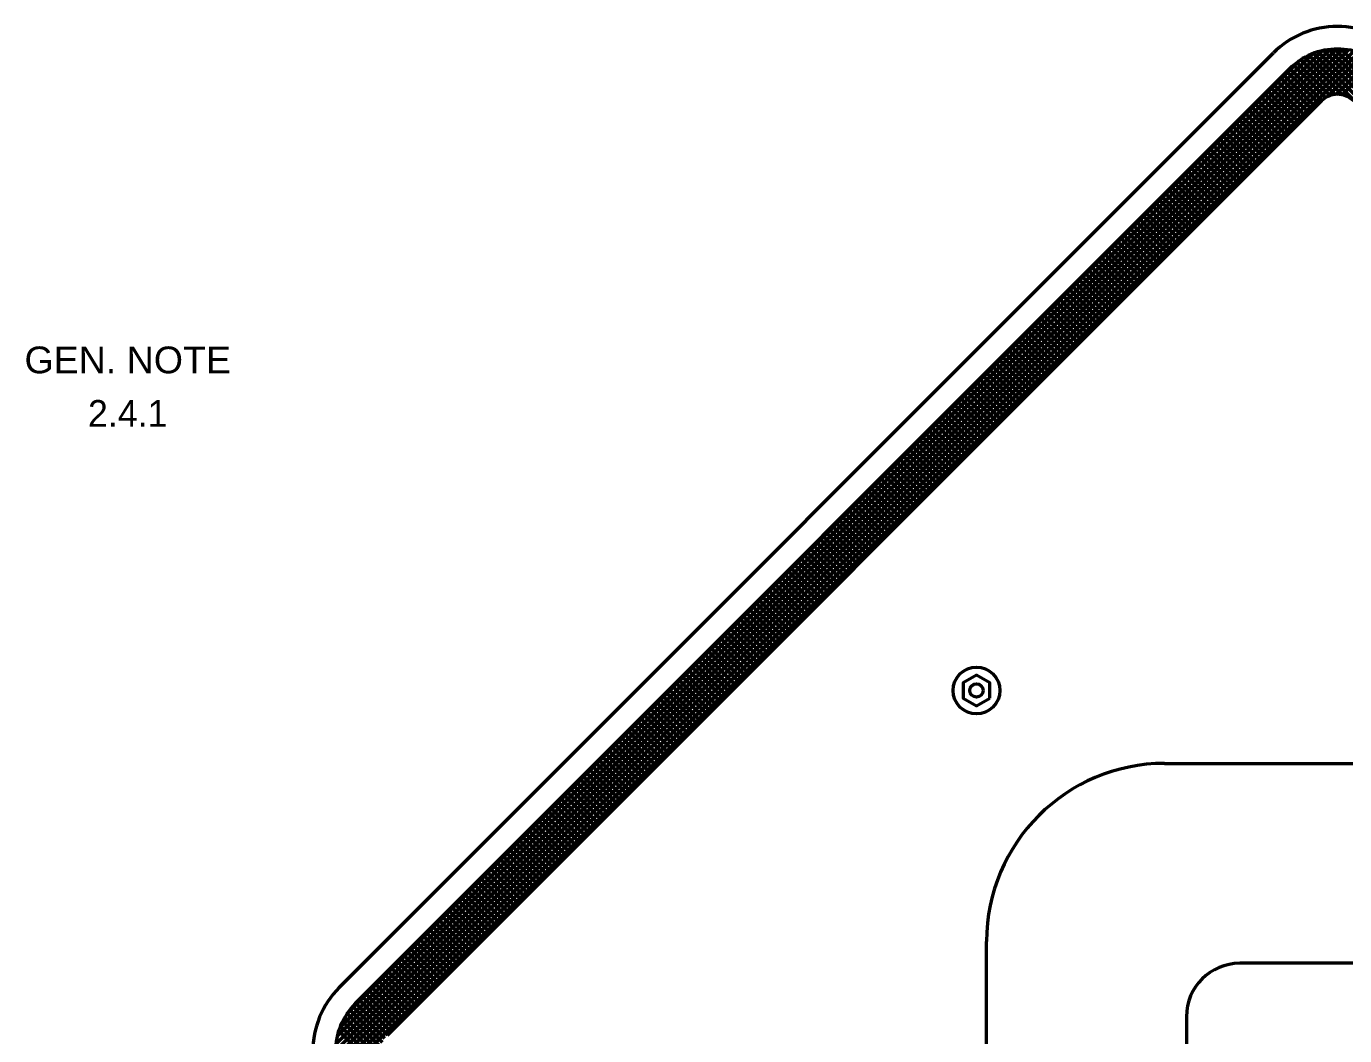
# Model space of a CAD drawing. Extents: x -50 to 630, y -382 to 58.
# Drawn here: x 166.6 to 265.2, y -105.1 to -29.6 of the extents above; entities that cross this region are included whole.
import ezdxf
from ezdxf.enums import TextEntityAlignment as Align

# ---------------------------------------------------------------- set-up
doc = ezdxf.new("R2010")
doc.units = 0
doc.header["$LTSCALE"] = 0.8
doc.layers.add('1', color=7, linetype='Continuous', lineweight=53)

msp = doc.modelspace()

# ---------------------------------------------------------------- linework, layer by layer
at = {"layer": '1'}
for p, q in [((189.7054, -106.2087), (264.6032, -31.3109)), ((189.7198, -106.6729), (265.064, -31.3288)), ((189.7358, -105.6997), (264.0917, -31.3438)), ((189.7712, -107.1002), (265.4898, -31.3817)), ((189.8356, -105.1214), (263.5159, -31.4412)), ((189.8546, -107.4955), (265.8863, -31.4637)), ((339.4042, -107.6981), (263.2248, -31.5188)), ((339.5012, -107.3166), (263.6072, -31.4224)), ((339.5717, -106.9082), (264.0168, -31.3534)), ((339.6066, -106.4646), (264.4582, -31.3162)), ((339.6015, -105.9808), (264.9378, -31.3172)), ((189.9628, -107.866), (266.2572, -31.5715)), ((189.9922, -101.4787), (259.8711, -31.5998)), ((190.0481, -104.4303), (262.8243, -31.6542)), ((190.0929, -108.2143), (266.6059, -31.7016)), ((190.5736, -103.4262), (261.8245, -32.1752)), ((263.7784, -34.9439), (261.3626, -32.5282)), ((264.1023, -34.7892), (261.6287, -32.3158)), ((264.4937, -34.702), (261.9116, -32.12)), ((265.0032, -34.7329), (262.2114, -31.9411)), ((339.1427, -108.3937), (262.5292, -31.7802)), ((339.2839, -108.0563), (262.8664, -31.639)), ((263.9208, -34.8652), (266.9338, -31.852)), ((264.5651, -34.6994), (267.2432, -32.0213)), ((265.0089, -34.7342), (267.5351, -32.2081)), ((261.0676, -32.7963), (191.1887, -102.6752)), ((262.7848, -35.8652), (260.3918, -33.4719)), ((263.0244, -35.6257), (260.6312, -33.2327)), ((263.2636, -35.3865), (260.8705, -32.9935)), ((263.5042, -35.1482), (261.1107, -32.7549)), ((261.8277, -36.8223), (259.4348, -34.4292)), ((262.067, -36.5831), (259.6739, -34.1899)), ((262.3064, -36.3437), (259.9133, -33.9506)), ((262.5457, -36.1043), (260.1527, -33.7113)), ((263.4608, -35.1894), (193.5818, -105.0682)), ((260.8705, -37.7796), (258.4774, -35.3865)), ((261.1098, -37.5403), (258.7167, -35.1472)), ((261.349, -37.3011), (258.9559, -34.9078)), ((261.5885, -37.0616), (259.1954, -34.6686)), ((263.4608, -35.1895), (263.4608, -35.1894)), ((259.9133, -38.7367), (257.5202, -36.3437)), ((260.1527, -38.4975), (257.7596, -36.1043)), ((260.3918, -38.2582), (257.9987, -35.8652)), ((260.6312, -38.0187), (258.2381, -35.6257)), ((258.9559, -39.6941), (256.5629, -37.3011)), ((259.1954, -39.4547), (256.8023, -37.0616)), ((259.4348, -39.2154), (257.0416, -36.8223)), ((259.6739, -38.9761), (257.2808, -36.5831)), ((257.9987, -40.6513), (255.6057, -38.2582)), ((258.2381, -40.412), (255.8449, -38.019)), ((258.4774, -40.1727), (256.0843, -37.7796)), ((258.7167, -39.9334), (256.3236, -37.5403)), ((257.0416, -41.6085), (254.6484, -39.2154)), ((257.2808, -41.3693), (254.8878, -38.9761)), ((257.5201, -41.13), (255.127, -38.7369)), ((257.7596, -40.8905), (255.3663, -38.4975)), ((255.8449, -42.8052), (253.4519, -40.412)), ((256.0842, -42.5658), (253.6911, -40.1728)), ((256.3236, -42.3264), (253.9306, -39.9334)), ((256.5629, -42.0872), (254.1698, -39.6941)), ((256.8022, -41.8479), (254.4091, -39.4548)), ((254.8878, -43.7623), (252.4946, -41.3693)), ((255.127, -43.5231), (252.7339, -41.13)), ((255.3662, -43.2837), (252.9732, -40.8907)), ((255.6057, -43.0443), (253.2126, -40.6513)), ((253.9306, -44.7196), (251.5374, -42.3264)), ((254.1698, -44.4802), (251.7767, -42.0872)), ((254.4091, -44.2409), (252.016, -41.8479)), ((254.6484, -44.0017), (252.2554, -41.6085)), ((252.9732, -45.6769), (250.5802, -43.2837)), ((253.2126, -45.4376), (250.8194, -43.0443)), ((253.4519, -45.1982), (251.0588, -42.8052)), ((253.6911, -44.9589), (251.2982, -42.5658)), ((252.016, -46.634), (249.6228, -44.2409)), ((252.2552, -46.3948), (249.8622, -44.0018)), ((252.4946, -46.1556), (250.1015, -43.7623)), ((252.7339, -45.9161), (250.3407, -43.5231)), ((251.0588, -47.5913), (248.6657, -45.1982)), ((251.2982, -47.3519), (248.9049, -44.9589)), ((251.5373, -47.1127), (249.1443, -44.7197)), ((251.7767, -46.8733), (249.3836, -44.4802)), ((250.1014, -48.5486), (247.7084, -46.1557)), ((250.3407, -48.3093), (247.9477, -45.9161)), ((250.5802, -48.0699), (248.1869, -45.6769)), ((250.8193, -47.8308), (248.4263, -45.4377)), ((249.1443, -49.5057), (246.751, -47.1127)), ((249.3834, -49.2666), (246.9905, -46.8735)), ((249.6228, -49.0272), (247.2297, -46.634)), ((249.8622, -48.7879), (247.469, -46.3948)), ((247.9477, -50.7023), (245.5547, -48.3093)), ((248.1869, -50.4632), (245.7939, -48.0699)), ((248.4263, -50.2237), (246.0332, -47.8308)), ((248.6656, -49.9845), (246.2726, -47.5914)), ((248.9049, -49.7452), (246.5118, -47.3519)), ((246.9905, -51.6597), (244.5973, -49.2666)), ((247.2297, -51.4203), (244.8367, -49.0272)), ((247.469, -51.181), (245.076, -48.7879)), ((247.7084, -50.9417), (245.3152, -48.5486)), ((246.0332, -52.6169), (243.6402, -50.2237)), ((246.2726, -52.3776), (243.8792, -49.9845)), ((246.5118, -52.1382), (244.1188, -49.7452)), ((246.751, -51.899), (244.358, -49.5057)), ((245.076, -53.5741), (242.6828, -51.181)), ((245.3152, -53.3348), (242.9222, -50.9417)), ((245.5546, -53.0956), (243.1614, -50.7024)), ((245.7939, -52.8561), (243.4008, -50.4632)), ((244.1187, -54.5314), (241.7255, -52.1383)), ((244.358, -54.2921), (241.9649, -51.899)), ((244.5973, -54.0528), (242.2042, -51.6597)), ((244.8367, -53.8135), (242.4435, -51.4204)), ((243.1614, -55.4886), (240.7684, -53.0956)), ((243.4007, -55.2493), (241.0076, -52.8562)), ((243.6402, -55.0099), (241.247, -52.6169)), ((243.8792, -54.7707), (241.4862, -52.3776)), ((242.2042, -56.4458), (239.8112, -54.0528)), ((242.4435, -56.2066), (240.0504, -53.8135)), ((242.6827, -55.9673), (240.2897, -53.5742)), ((242.9222, -55.7279), (240.529, -53.3348)), ((241.247, -57.403), (238.8539, -55.0099)), ((241.4862, -57.1638), (239.0932, -54.7707)), ((241.7255, -56.9246), (239.3325, -54.5314)), ((241.9649, -56.6852), (239.5718, -54.2921)), ((240.0504, -58.5997), (237.6573, -56.2066)), ((240.2897, -58.3603), (237.8966, -55.9673)), ((240.529, -58.121), (238.1361, -55.7279)), ((240.7684, -57.8817), (238.3752, -55.4886)), ((241.0076, -57.6425), (238.6145, -55.2493)), ((239.0932, -59.5569), (236.7001, -57.1638)), ((239.3325, -59.3177), (236.9393, -56.9246)), ((239.5717, -59.0783), (237.1787, -56.6852)), ((239.8112, -58.8389), (237.4181, -56.4458)), ((238.1358, -60.5142), (235.7428, -58.1211)), ((238.3752, -60.2748), (235.9822, -57.8817)), ((238.6145, -60.0356), (236.2213, -57.6425)), ((238.8538, -59.7963), (236.4607, -57.4032)), ((237.1787, -61.4714), (234.7856, -59.0783)), ((237.4179, -61.2322), (235.0248, -58.839)), ((237.6573, -60.9928), (235.2643, -58.5997)), ((237.8966, -60.7535), (235.5036, -58.3603)), ((236.2213, -62.4287), (233.8284, -60.0356)), ((236.4607, -62.1894), (234.0676, -59.7963)), ((236.7, -61.9501), (234.3068, -59.557)), ((236.9393, -61.7107), (234.5463, -59.3177)), ((235.2643, -63.3857), (232.8711, -60.9928)), ((235.5036, -63.1465), (233.1105, -60.7535)), ((235.7428, -62.9074), (233.3497, -60.5142)), ((235.9822, -62.6677), (233.5889, -60.2748)), ((234.3068, -64.3432), (231.9138, -61.9501)), ((234.5463, -64.1037), (232.1532, -61.7107)), ((234.7856, -63.8645), (232.3925, -61.4714)), ((235.0248, -63.6252), (232.6317, -61.2322)), ((233.3497, -65.3003), (230.9566, -62.9074)), ((233.5889, -65.0612), (231.1959, -62.668)), ((233.8284, -64.8217), (231.4352, -62.4287)), ((234.0676, -64.5825), (231.6746, -62.1894)), ((232.3925, -66.2577), (229.9993, -63.8645)), ((232.6317, -66.0182), (230.2387, -63.6252)), ((232.871, -65.7791), (230.4779, -63.386)), ((233.1105, -65.5397), (230.7172, -63.1465)), ((231.1959, -67.4542), (228.8028, -65.0612)), ((231.4351, -67.215), (229.0421, -64.8218)), ((231.6746, -66.9755), (229.2814, -64.5825)), ((231.9138, -66.7362), (229.5207, -64.3432)), ((232.1531, -66.497), (229.76, -64.1038)), ((230.2387, -68.4114), (227.8455, -66.0182)), ((230.4779, -68.1722), (228.0847, -65.7791)), ((230.7172, -67.9328), (228.3242, -65.5398)), ((230.9566, -67.6935), (228.5634, -65.3003)), ((229.2814, -69.3687), (226.8884, -66.9755)), ((229.5207, -69.1293), (227.1276, -66.7362)), ((229.76, -68.89), (227.3669, -66.497)), ((229.9993, -68.6507), (227.6063, -66.2577)), ((228.3242, -70.3259), (225.931, -67.9328)), ((228.5634, -70.0866), (226.1704, -67.6935)), ((228.8028, -69.8473), (226.4096, -67.4542)), ((229.0421, -69.6079), (226.649, -67.215)), ((227.3669, -71.2831), (224.9737, -68.89)), ((227.6062, -71.0439), (225.2131, -68.6508)), ((227.8455, -70.8046), (225.4524, -68.4114)), ((228.0847, -70.5652), (225.6917, -68.1722)), ((226.4096, -72.2404), (224.0167, -69.8473)), ((226.649, -72.0011), (224.2558, -69.6079)), ((226.8883, -71.7617), (224.4952, -69.3687)), ((227.1276, -71.5224), (224.7346, -69.1293)), ((225.4523, -73.1977), (223.0593, -70.8047)), ((225.6917, -72.9583), (223.2987, -70.5652)), ((225.931, -72.7191), (223.5379, -70.3259)), ((226.1703, -72.4797), (223.7772, -70.0867)), ((224.4952, -74.1548), (222.1019, -71.7617)), ((224.7344, -73.9157), (222.3413, -71.5226)), ((224.9737, -73.6763), (222.5807, -71.2831)), ((225.2131, -73.437), (222.8199, -71.0439)), ((223.2987, -75.3515), (220.9056, -72.9583)), ((223.5379, -75.1122), (221.1447, -72.7191)), ((223.7772, -74.8728), (221.3842, -72.4797)), ((224.0167, -74.6336), (221.6235, -72.2404)), ((224.2558, -74.3942), (221.8628, -72.0011)), ((222.3413, -76.3088), (219.9482, -73.9157)), ((222.5807, -76.0694), (220.1876, -73.6763)), ((222.8199, -75.8301), (220.4268, -73.437)), ((223.0593, -75.5907), (220.6662, -73.1977)), ((221.3842, -77.2659), (218.991, -74.8728)), ((221.6234, -77.0267), (219.2302, -74.6336)), ((221.8628, -76.7873), (219.4697, -74.3942)), ((222.1019, -76.5481), (219.7089, -74.1548)), ((220.4268, -78.2232), (218.0338, -75.8301)), ((220.6662, -77.9839), (218.273, -75.5907)), ((220.9055, -77.7446), (218.5123, -75.3516)), ((221.1447, -77.5053), (218.7518, -75.1122)), ((219.4695, -79.1805), (217.0765, -76.7874)), ((219.7089, -78.9412), (217.3158, -76.5481)), ((219.9482, -78.7019), (217.5551, -76.3088)), ((220.1875, -78.4625), (217.7944, -76.0695)), ((218.5123, -80.1377), (216.1192, -77.7446)), ((218.7517, -79.8983), (216.3585, -77.5053)), ((218.991, -79.6591), (216.598, -77.2659)), ((219.2302, -79.4197), (216.8371, -77.0267)), ((217.5551, -81.0949), (215.1621, -78.7019)), ((217.7944, -80.8557), (215.4013, -78.4625)), ((218.0337, -80.6163), (215.6406, -78.2232)), ((218.273, -80.377), (215.88, -77.9839)), ((216.598, -82.052), (214.2048, -79.6591)), ((216.8371, -81.8129), (214.4442, -79.4197)), ((217.0765, -81.5737), (214.6833, -79.1805)), ((217.3158, -81.3342), (214.9227, -78.9412)), ((215.4013, -83.2488), (213.0083, -80.8557)), ((215.6406, -83.0095), (213.2475, -80.6163)), ((215.88, -82.77), (213.4869, -80.377)), ((216.1192, -82.5308), (213.7262, -80.1377)), ((216.3585, -82.2917), (213.9653, -79.8983)), ((214.4442, -84.2059), (212.051, -81.8129)), ((214.6833, -83.9667), (212.2903, -81.5737)), ((214.9227, -83.7274), (212.5296, -81.3343)), ((215.1621, -83.488), (212.769, -81.0949)), ((213.4868, -85.1634), (211.0937, -82.7701)), ((213.7262, -84.9238), (211.3331, -82.5308)), ((213.9653, -84.6847), (211.5723, -82.2917)), ((214.2047, -84.4454), (211.8116, -82.0522)), ((212.5296, -86.1205), (210.1365, -83.7274)), ((212.7688, -85.8812), (210.3757, -83.4881)), ((213.0083, -85.6418), (210.6152, -83.2488)), ((213.2475, -85.4025), (210.8545, -83.0095)), ((211.5723, -87.0777), (209.1792, -84.6847)), ((211.8116, -86.8385), (209.4186, -84.4454)), ((212.0508, -86.5992), (209.6577, -84.206)), ((212.2903, -86.3597), (209.8972, -83.9667)), ((210.6152, -88.0348), (208.2221, -85.6418)), ((210.8545, -87.7957), (208.4614, -85.4025)), ((211.0937, -87.5564), (208.7006, -85.1634)), ((211.3331, -87.3169), (208.9399, -84.9238)), ((209.6577, -88.9922), (207.2647, -86.5992)), ((209.8972, -88.7528), (207.5041, -86.3597)), ((210.1365, -88.5136), (207.7434, -86.1205)), ((210.3757, -88.2742), (207.9827, -85.8812)), ((208.7006, -89.9495), (206.3075, -87.5564)), ((208.9399, -89.7102), (206.5468, -87.3172)), ((209.1792, -89.4708), (206.7862, -87.0777)), ((209.4186, -89.2316), (207.0254, -86.8385)), ((207.7434, -90.9067), (205.3502, -88.5136)), ((207.9827, -90.6674), (205.5897, -88.2742)), ((208.2219, -90.4282), (205.8287, -88.0351)), ((208.4614, -90.1887), (206.0682, -87.7957)), ((206.5468, -92.1033), (204.1538, -89.7102)), ((206.7861, -91.864), (204.3929, -89.471)), ((207.0254, -91.6246), (204.6324, -89.2316)), ((207.2647, -91.3853), (204.8717, -88.9922)), ((207.504, -91.1461), (205.1109, -88.753)), ((205.5897, -93.0604), (203.1964, -90.6674)), ((205.8287, -92.8212), (203.4357, -90.4282)), ((206.0681, -92.5819), (203.675, -90.1889)), ((206.3075, -92.3425), (203.9144, -89.9495)), ((204.6324, -94.0177), (202.2392, -91.6246)), ((204.8717, -93.7784), (202.4786, -91.3853)), ((205.1109, -93.5391), (202.7178, -91.1461)), ((205.3502, -93.2998), (202.9572, -90.9067)), ((203.675, -94.9751), (201.282, -92.5819)), ((203.9144, -94.7357), (201.5212, -92.3425)), ((204.1538, -94.4963), (201.7606, -92.1033)), ((204.3929, -94.2571), (201.9999, -91.864)), ((202.7178, -95.9322), (200.3247, -93.5391)), ((202.9571, -95.693), (200.564, -93.2999)), ((203.1964, -95.4537), (200.8033, -93.0604)), ((203.4357, -95.2142), (201.0427, -92.8212)), ((201.7606, -96.8895), (199.3675, -94.4963)), ((201.9999, -96.6501), (199.6068, -94.2571)), ((202.2392, -96.4109), (199.8461, -94.0177)), ((202.4786, -96.1715), (200.0854, -93.7784)), ((200.8032, -97.8468), (198.4102, -95.4537)), ((201.0427, -97.6075), (198.6496, -95.2142)), ((201.282, -97.3681), (198.8887, -94.9751)), ((201.5212, -97.1289), (199.1282, -94.7357)), ((199.8461, -98.8039), (197.4528, -96.4109)), ((200.0853, -98.5648), (197.6923, -96.1717)), ((200.3247, -98.3254), (197.9316, -95.9322)), ((200.564, -98.0861), (198.1708, -95.693)), ((198.6496, -100.0005), (196.2565, -97.6075)), ((198.8887, -99.7613), (196.4957, -97.3681)), ((199.1282, -99.5218), (196.735, -97.1289)), ((199.3675, -99.2826), (196.9745, -96.8895)), ((199.6068, -99.0433), (197.2137, -96.6501)), ((197.6923, -100.9577), (195.2991, -98.5648)), ((197.9316, -100.7185), (195.5385, -98.3254)), ((198.1708, -100.4792), (195.7778, -98.0861)), ((198.4102, -100.2398), (196.0171, -97.8468)), ((238.4181, -131.6889), (238.4181, -98.0277)), ((196.735, -101.9151), (194.342, -99.5218)), ((196.9744, -101.6757), (194.5811, -99.2827)), ((197.2137, -101.4363), (194.8207, -99.0433)), ((197.4528, -101.1972), (195.0598, -98.8039)), ((195.7778, -102.8722), (193.3847, -100.4792)), ((196.0171, -102.633), (193.624, -100.2398)), ((196.2564, -102.3937), (193.8632, -100.0006)), ((196.4957, -102.1542), (194.1027, -99.7613)), ((194.8205, -103.8296), (192.4273, -101.4365)), ((195.0598, -103.5902), (192.6668, -101.1972)), ((195.2991, -103.351), (192.906, -100.9577)), ((195.5384, -103.1117), (193.1453, -100.7186)), ((193.8632, -104.7867), (191.4702, -102.3937)), ((194.1027, -104.5475), (191.7094, -102.1543)), ((194.342, -104.3081), (191.9488, -101.9151)), ((194.5811, -104.0689), (192.1881, -101.6757)), ((193.1172, -105.9553), (190.5794, -103.4175)), ((193.2283, -105.5877), (190.781, -103.1404)), ((193.4031, -105.2837), (190.9988, -102.8796)), ((193.624, -105.0261), (191.2308, -102.633)), ((266.5712, -180.8451), (190.0793, -104.3531)), ((193.3177, -107.1128), (190.2275, -104.0228)), ((193.0938, -106.4104), (190.3947, -103.7113)), ((266.2207, -180.973), (189.9512, -104.7039))]:
    msp.add_line(p, q, dxfattribs=at)
for points in [[(251.7281, -84.7177), (278.3822, -84.7177), (276.0397, -75.3471)], [(276.0397, -109.3609), (278.464, -99.6633), (257.3567, -99.6633)], [(253.3637, -103.6563), (253.3637, -134.6137), (253.3637, -137.1906), (238.4181, -137.1906), (238.4181, -134.8407)]]:
    msp.add_lwpolyline(points, dxfattribs=at)
msp.add_lwpolyline([(238.6573, -79.8422), (238.6573, -78.6875), (237.6573, -78.1102), (236.6573, -78.6875), (236.6573, -79.8422), (237.6573, -80.4195)], close=True, dxfattribs=at)
for radius in [1.75, 0.5]:
    msp.add_circle((237.6573, -79.2648), radius, dxfattribs=at)
for centre, radius, start, end in [((264.6573, -36.386), 6.7687, 45, 135.00032), ((264.6573, -36.386), 5.0766, 45, 135.00032), ((264.6573, -36.386), 1.6922, 45, 135.00032), ((251.7281, -98.0277), 13.31, 90, 180), ((257.3566, -103.6562), 3.993, 90, 180), ((194.7784, -106.2649), 6.7687, 134.9997, 225), ((194.7784, -106.2649), 5.0766, 134.9997, 225)]:
    msp.add_arc(centre, radius, start, end, dxfattribs=at)

# ---------------------------------------------------------------- texts
at = {"layer": '1', "width": 1.05}
msp.add_text('GEN. NOTE', height=2, dxfattribs=at).set_placement((174.1677, -55.5527), align=Align.CENTER)
at = {"layer": '1'}
msp.add_text('2.4.1', height=2, dxfattribs=at).set_placement((174.1677, -59.5527), align=Align.CENTER)

doc.saveas('drawing.dxf')
